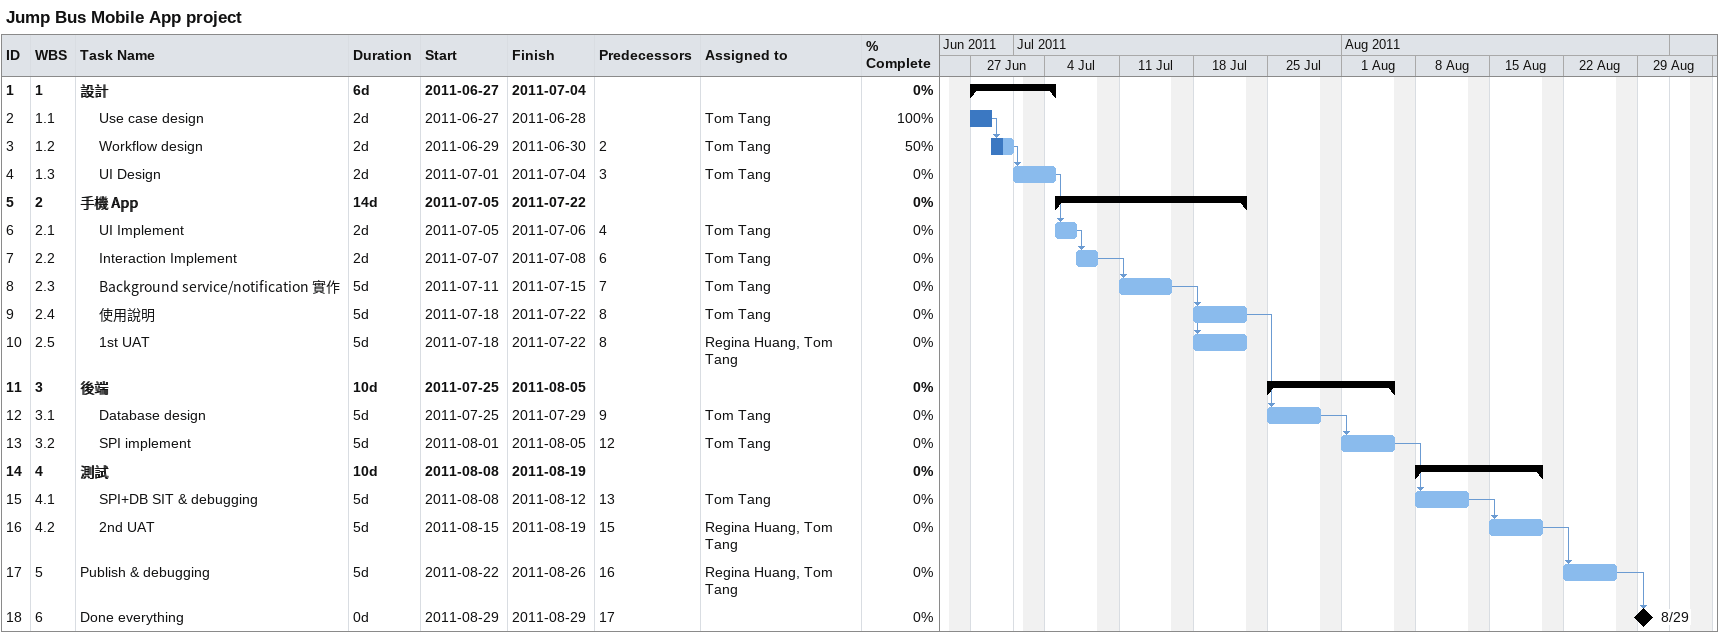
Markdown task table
Jump Bus Mobile App project

| ID | WBS | Task | Duration | Start | Finish | Predecessors | Resources | % complete |
|---|---|---|---|---|---|---|---|---|
| 1 | 1 | **設計** | 6d | 2011-06-27 | 2011-07-04 |  |  | 0 |
| 2 | 1.1 | Use case design | 2d | 2011-06-27 | 2011-06-28 |  | Tom Tang | 100 |
| 3 | 1.2 | Workflow design | 2d | 2011-06-29 | 2011-06-30 | 2 | Tom Tang | 50 |
| 4 | 1.3 | UI Design | 2d | 2011-07-01 | 2011-07-04 | 3 | Tom Tang | 0 |
| 5 | 2 | **手機 App** | 14d | 2011-07-05 | 2011-07-22 |  |  | 0 |
| 6 | 2.1 | UI Implement | 2d | 2011-07-05 | 2011-07-06 | 4 | Tom Tang | 0 |
| 7 | 2.2 | Interaction Implement | 2d | 2011-07-07 | 2011-07-08 | 6 | Tom Tang | 0 |
| 8 | 2.3 | Background service/notification 實作 | 5d | 2011-07-11 | 2011-07-15 | 7 | Tom Tang | 0 |
| 9 | 2.4 | 使用說明 | 5d | 2011-07-18 | 2011-07-22 | 8 | Tom Tang | 0 |
| 10 | 2.5 | 1st UAT | 5d | 2011-07-18 | 2011-07-22 | 8 | Regina Huang, Tom Tang | 0 |
| 11 | 3 | **後端** | 10d | 2011-07-25 | 2011-08-05 |  |  | 0 |
| 12 | 3.1 | Database design | 5d | 2011-07-25 | 2011-07-29 | 9 | Tom Tang | 0 |
| 13 | 3.2 | SPI implement | 5d | 2011-08-01 | 2011-08-05 | 12 | Tom Tang | 0 |
| 14 | 4 | **測試** | 10d | 2011-08-08 | 2011-08-19 |  |  | 0 |
| 15 | 4.1 | SPI+DB SIT & debugging | 5d | 2011-08-08 | 2011-08-12 | 13 | Tom Tang | 0 |
| 16 | 4.2 | 2nd UAT | 5d | 2011-08-15 | 2011-08-19 | 15 | Regina Huang, Tom Tang | 0 |
| 17 | 5 | Publish & debugging | 5d | 2011-08-22 | 2011-08-26 | 16 | Regina Huang, Tom Tang | 0 |
| 18 | 6 | Done everything | 0d | 2011-08-29 | 2011-08-29 | 17 |  | 0 |
